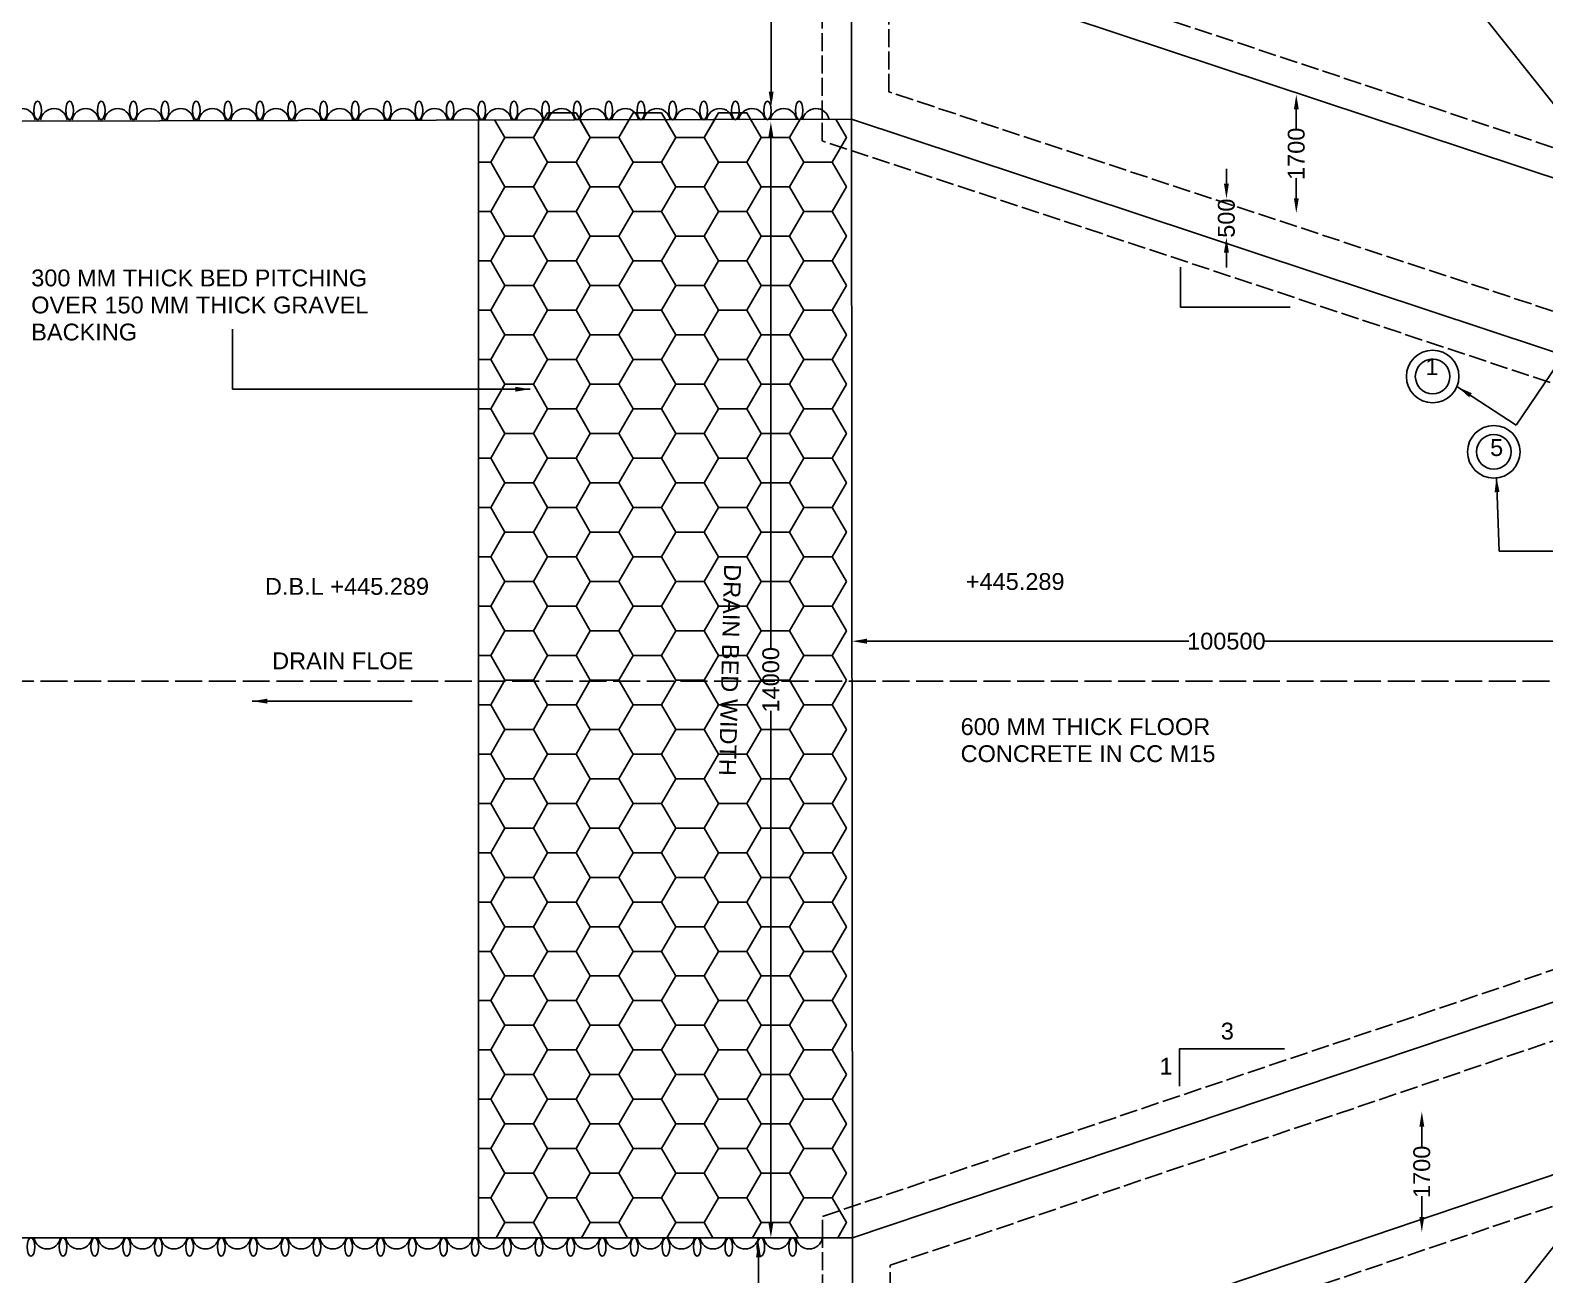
# Model space of a CAD drawing. Header units: millimetres. Extents: x 1443109 to 1578238, y 45507392 to 45603504.
# Drawn here: x 1454747 to 1474982, y 45548396 to 45565021 of the extents above; entities that cross this region are included whole.
import ezdxf

# ---------------------------------------------------------------- set-up
doc = ezdxf.new("R2010")
doc.units = ezdxf.units.MM
doc.header["$MEASUREMENT"] = 0
doc.linetypes.add('ACAD_ISO02W100', pattern=[15, 12, -3])
for name, color, linetype in [('DIMENSIONS', 7, 'Continuous'), ('DRAWING', 2, 'Continuous'), ('TEXT', 7, 'Continuous')]:
    doc.layers.add(name, color=color, linetype=linetype)
doc.styles.get("Standard").update_dxf_attribs({"font": 'arial.ttf', "height": 225})
doc.dimstyles.get("Standard").update_dxf_attribs({"dimtxt": 225, "dimasz": 200, "dimexe": 0.18, "dimexo": 0.0625, "dimgap": 0.09, "dimtad": 0, "dimdec": 0, "dimzin": 0, "dimdsep": 46, "dimtxsty": 'Standard', "dimcen": 0.09, "dimse1": 1, "dimse2": 1, "dimadec": 0, "dimazin": 0, "dimtfac": 1, "dimtdec": 0, "dimtofl": 0, "dimtmove": 0, "dimatfit": 3, "dimfxl": 1, "dimtolj": 1, "dimtzin": 0, "dimarcsym": 0})

# ---------------------------------------------------------------- blocks, each defined once
blk = doc.blocks.new('*D97')
at = {"layer": 'Defpoints', "color": 0, "transparency": 16777216}
for p in [(1465726, 45556859), (1475730, 45556859), (1475730, 45556859)]:
    blk.add_point(p, dxfattribs=at)
at = {"layer": 'DIMENSIONS', "color": 0, "lineweight": -2, "transparency": 16777216}
for p, q in [((1465926, 45556859), (1470228, 45556859)), ((1475530, 45556859), (1471228, 45556859))]:
    blk.add_line(p, q, dxfattribs=at)
at = {"layer": 'DIMENSIONS', "color": 0, "transparency": 16777216}
for points in [[(1465926, 45556893), (1465926, 45556826), (1465726, 45556859)], [(1475530, 45556893), (1475530, 45556826), (1475730, 45556859)]]:
    blk.add_solid(points, dxfattribs=at)
at = {"layer": 'DIMENSIONS', "color": 0, "transparency": 16777216, "insert": (1470728, 45556859), "char_height": 225, "attachment_point": 5}
blk.add_mtext('\\A1;100500', dxfattribs=at)
blk = doc.blocks.new('*D142')
at = {"layer": 'Defpoints', "color": 0, "transparency": 16777216}
for p in [(1471256, 45564164), (1471663, 45564164), (1471256, 45562578)]:
    blk.add_point(p, dxfattribs=at)
at = {"layer": 'DIMENSIONS', "color": 0, "lineweight": -2, "transparency": 16777216}
for p, q in [((1471663, 45563964), (1471663, 45563696)), ((1471663, 45562778), (1471663, 45563046))]:
    blk.add_line(p, q, dxfattribs=at)
at = {"layer": 'DIMENSIONS', "color": 0, "transparency": 16777216}
for points in [[(1471630, 45563964), (1471696, 45563964), (1471663, 45564164)], [(1471630, 45562778), (1471696, 45562778), (1471663, 45562578)]]:
    blk.add_solid(points, dxfattribs=at)
at = {"layer": 'DIMENSIONS', "color": 0, "transparency": 16777216, "insert": (1471663, 45563371), "char_height": 225, "attachment_point": 5, "rotation": 90}
blk.add_mtext('\\A1;1700', dxfattribs=at)
blk = doc.blocks.new('*D143')
at = {"layer": 'Defpoints', "color": 0, "transparency": 16777216}
for p in [(1470528, 45562771), (1470729, 45562771), (1470528, 45562252)]:
    blk.add_point(p, dxfattribs=at)
at = {"layer": 'DIMENSIONS', "color": 0, "lineweight": -2, "transparency": 16777216}
for p, q in [((1470729, 45562971), (1470729, 45563171)), ((1470729, 45562052), (1470729, 45561852))]:
    blk.add_line(p, q, dxfattribs=at)
at = {"layer": 'DIMENSIONS', "color": 0, "transparency": 16777216}
for points in [[(1470696, 45562971), (1470762, 45562971), (1470729, 45562771)], [(1470696, 45562052), (1470762, 45562052), (1470729, 45562252)]]:
    blk.add_solid(points, dxfattribs=at)
at = {"layer": 'DIMENSIONS', "color": 0, "transparency": 16777216, "insert": (1470729, 45562511), "char_height": 225, "attachment_point": 5, "rotation": 90}
blk.add_mtext('\\A1;500', dxfattribs=at)
blk = doc.blocks.new('*D144')
at = {"layer": 'Defpoints', "color": 0, "transparency": 16777216}
for p in [(1464950, 45570518), (1464646, 45564002), (1464950, 45564002)]:
    blk.add_point(p, dxfattribs=at)
at = {"layer": 'DIMENSIONS', "color": 0, "lineweight": -2, "transparency": 16777216}
for p, q in [((1464646, 45570318), (1464646, 45567575)), ((1464646, 45564202), (1464646, 45566946))]:
    blk.add_line(p, q, dxfattribs=at)
at = {"layer": 'DIMENSIONS', "color": 0, "transparency": 16777216}
for points in [[(1464613, 45570318), (1464679, 45570318), (1464646, 45570518)], [(1464613, 45564202), (1464679, 45564202), (1464646, 45564002)]]:
    blk.add_solid(points, dxfattribs=at)
at = {"layer": 'DIMENSIONS', "color": 0, "transparency": 16777216, "insert": (1464646, 45567260), "char_height": 225, "attachment_point": 5, "rotation": 90}
blk.add_mtext('\\A1;6721', dxfattribs=at)
blk = doc.blocks.new('*D148')
at = {"layer": 'Defpoints', "color": 0, "transparency": 16777216}
for p in [(1464664, 45548830), (1464477, 45542622), (1464664, 45542622)]:
    blk.add_point(p, dxfattribs=at)
at = {"layer": 'DIMENSIONS', "color": 0, "lineweight": -2, "transparency": 16777216}
for p, q in [((1464477, 45548630), (1464477, 45546041)), ((1464477, 45542822), (1464477, 45545411))]:
    blk.add_line(p, q, dxfattribs=at)
at = {"layer": 'DIMENSIONS', "color": 0, "transparency": 16777216}
for points in [[(1464444, 45548630), (1464510, 45548630), (1464477, 45548830)], [(1464444, 45542822), (1464510, 45542822), (1464477, 45542622)]]:
    blk.add_solid(points, dxfattribs=at)
at = {"layer": 'DIMENSIONS', "color": 0, "transparency": 16777216, "insert": (1464477, 45545726), "char_height": 225, "attachment_point": 5, "rotation": 90}
blk.add_mtext('\\A1;6721', dxfattribs=at)
blk = doc.blocks.new('*D150')
at = {"layer": 'Defpoints', "color": 0, "transparency": 16777216}
for p in [(1472294, 45550573), (1472838, 45548968), (1473340, 45548968)]:
    blk.add_point(p, dxfattribs=at)
at = {"layer": 'DIMENSIONS', "color": 0, "lineweight": -2, "transparency": 16777216}
for p, q in [((1473340, 45550373), (1473340, 45550095)), ((1473340, 45549168), (1473340, 45549445))]:
    blk.add_line(p, q, dxfattribs=at)
at = {"layer": 'DIMENSIONS', "color": 0, "transparency": 16777216}
for points in [[(1473307, 45550373), (1473373, 45550373), (1473340, 45550573)], [(1473307, 45549168), (1473373, 45549168), (1473340, 45548968)]]:
    blk.add_solid(points, dxfattribs=at)
at = {"layer": 'DIMENSIONS', "color": 0, "transparency": 16777216, "insert": (1473340, 45549770), "char_height": 225, "attachment_point": 5, "rotation": 90}
blk.add_mtext('\\A1;1700', dxfattribs=at)
blk = doc.blocks.new('*D153')
at = {"layer": 'Defpoints', "color": 0, "transparency": 16777216}
for p in [(1464386, 45563797), (1464642, 45563797), (1464474, 45548890)]:
    blk.add_point(p, dxfattribs=at)
at = {"layer": 'DIMENSIONS', "color": 0, "lineweight": -2, "transparency": 16777216}
for p, q in [((1464642, 45563597), (1464642, 45556756)), ((1464642, 45549090), (1464642, 45555931))]:
    blk.add_line(p, q, dxfattribs=at)
at = {"layer": 'DIMENSIONS', "color": 0, "transparency": 16777216}
for points in [[(1464609, 45563597), (1464675, 45563597), (1464642, 45563797)], [(1464609, 45549090), (1464675, 45549090), (1464642, 45548890)]]:
    blk.add_solid(points, dxfattribs=at)
at = {"layer": 'DIMENSIONS', "color": 0, "transparency": 16777216, "insert": (1464642, 45556344), "char_height": 225, "attachment_point": 5, "rotation": 90}
blk.add_mtext('\\A1;14000', dxfattribs=at)

msp = doc.modelspace()

# ---------------------------------------------------------------- linework, layer by layer
at = {"layer": 'DIMENSIONS', "color": 0}
for points in [[(1460733.5, 45563257.5), (1460898.1, 45563257.5), (1461088.3, 45563587), (1460951.3, 45563824.1)], [(1460951.3, 45563824.1), (1461088.3, 45563587), (1461468.6, 45563587), (1461606.5, 45563825.7)], [(1462090.9, 45563827), (1462229.4, 45563587), (1462609.8, 45563587), (1462749.3, 45563828.6)], [(1463230.4, 45563829.8), (1463370.6, 45563587), (1463750.9, 45563587), (1463892.1, 45563831.4)], [(1464369.9, 45563832.6), (1464511.7, 45563587), (1464892.1, 45563587), (1465034.9, 45563834.3)], [(1465034.9, 45563834.3), (1464892.1, 45563587), (1465082.3, 45563257.5), (1465462.7, 45563257.5), (1465652.9, 45563587), (1465509.4, 45563835.5)], [(1474602.5, 45559745), (1477100.5, 45563435)], [(1460733.5, 45562598.7), (1460898.1, 45562598.7), (1461088.3, 45562928.1), (1460898.1, 45563257.5), (1460733.5, 45563257.5)], [(1460733.5, 45561939.8), (1460898.1, 45561939.8), (1461088.3, 45562269.3), (1460898.1, 45562598.7), (1460733.5, 45562598.7)], [(1460733.5, 45561281), (1460898.1, 45561281), (1461088.3, 45561610.4), (1460898.1, 45561939.8), (1460733.5, 45561939.8)], [(1470116, 45561855), (1470116, 45561322), (1471578.5, 45561322)], [(1460733.5, 45560622.2), (1460898.1, 45560622.2), (1461088.3, 45560951.6), (1460898.1, 45561281), (1460733.5, 45561281)], [(1460733.5, 45559963.3), (1460898.1, 45559963.3), (1461088.3, 45560292.7), (1460898.1, 45560622.2), (1460733.5, 45560622.2)], [(1460733.5, 45559304.5), (1460898.1, 45559304.5), (1461088.3, 45559633.9), (1460898.1, 45559963.3), (1460733.5, 45559963.3)], [(1460733.5, 45558645.6), (1460898.1, 45558645.6), (1461088.3, 45558975), (1460898.1, 45559304.5), (1460733.5, 45559304.5)], [(1460733.5, 45557986.8), (1460898.1, 45557986.8), (1461088.3, 45558316.2), (1460898.1, 45558645.6), (1460733.5, 45558645.6)], [(1460733.5, 45557327.9), (1460898.1, 45557327.9), (1461088.3, 45557657.4), (1460898.1, 45557986.8), (1460733.5, 45557986.8)], [(1460733.5, 45557327.9), (1460898.1, 45557327.9), (1461088.3, 45557657.4), (1460898.1, 45557986.8), (1460733.5, 45557986.8)], [(1474373.5, 45558064), (1478775.5, 45558064)], [(1460733.5, 45556669.1), (1460898.1, 45556669.1), (1461088.3, 45556998.5), (1460898.1, 45557327.9), (1460733.5, 45557327.9)], [(1460733.5, 45556010.3), (1460898.1, 45556010.3), (1461088.3, 45556339.7), (1460898.1, 45556669.1), (1460733.5, 45556669.1)], [(1460733.5, 45555351.4), (1460898.1, 45555351.4), (1461088.3, 45555680.8), (1460898.1, 45556010.3), (1460733.5, 45556010.3)], [(1460733.5, 45554692.6), (1460898.1, 45554692.6), (1461088.3, 45555022), (1460898.1, 45555351.4), (1460733.5, 45555351.4)], [(1460733.5, 45554033.7), (1460898.1, 45554033.7), (1461088.3, 45554363.1), (1460898.1, 45554692.6), (1460733.5, 45554692.6)], [(1460733.5, 45553374.9), (1460898.1, 45553374.9), (1461088.3, 45553704.3), (1460898.1, 45554033.7), (1460733.5, 45554033.7)], [(1460733.5, 45552716), (1460898.1, 45552716), (1461088.3, 45553045.5), (1460898.1, 45553374.9), (1460733.5, 45553374.9)], [(1460733.5, 45552057.2), (1460898.1, 45552057.2), (1461088.3, 45552386.6), (1460898.1, 45552716), (1460733.5, 45552716)], [(1460733.5, 45551398.3), (1460898.1, 45551398.3), (1461088.3, 45551727.8), (1460898.1, 45552057.2), (1460733.5, 45552057.2)], [(1460733.5, 45550739.5), (1460898.1, 45550739.5), (1461088.3, 45551068.9), (1460898.1, 45551398.3), (1460733.5, 45551398.3)], [(1470102, 45550916), (1470102, 45551412.5), (1471504.5, 45551412.5)], [(1460733.5, 45550080.7), (1460898.1, 45550080.7), (1461088.3, 45550410.1), (1460898.1, 45550739.5), (1460733.5, 45550739.5)], [(1460733.5, 45549421.8), (1460898.1, 45549421.8), (1461088.3, 45549751.2), (1460898.1, 45550080.7), (1460733.5, 45550080.7)], [(1460971.4, 45548890), (1461088.3, 45549092.4), (1460898.1, 45549421.8), (1460733.5, 45549421.8)], [(1462112.6, 45548890), (1462229.4, 45549092.4), (1462039.2, 45549421.8), (1461658.8, 45549421.8), (1461468.6, 45549092.4), (1461585.5, 45548890)], [(1463253.7, 45548890), (1463370.6, 45549092.4), (1463180.4, 45549421.8), (1462800, 45549421.8), (1462609.8, 45549092.4), (1462726.6, 45548890)], [(1464394.9, 45548890), (1464511.7, 45549092.4), (1464321.5, 45549421.8), (1463941.1, 45549421.8), (1463750.9, 45549092.4), (1463867.8, 45548890)], [(1465536, 45548890), (1465652.9, 45549092.4), (1465462.7, 45549421.8), (1465082.3, 45549421.8), (1464892.1, 45549092.4), (1465009, 45548890)]]:
    msp.add_lwpolyline(points, dxfattribs=at)
for points in [[(1462229.4, 45563587), (1462039.2, 45563916.4), (1461658.8, 45563916.4), (1461468.6, 45563587), (1461658.8, 45563257.5), (1462039.2, 45563257.5)], [(1463370.6, 45563587), (1463180.4, 45563916.4), (1462800, 45563916.4), (1462609.8, 45563587), (1462800, 45563257.5), (1463180.4, 45563257.5)], [(1464511.7, 45563587), (1464321.5, 45563916.4), (1463941.1, 45563916.4), (1463750.9, 45563587), (1463941.1, 45563257.5), (1464321.5, 45563257.5)], [(1461658.8, 45563257.5), (1461468.6, 45563587), (1461088.3, 45563587), (1460898.1, 45563257.5), (1461088.3, 45562928.1), (1461468.6, 45562928.1)], [(1462800, 45563257.5), (1462609.8, 45563587), (1462229.4, 45563587), (1462039.2, 45563257.5), (1462229.4, 45562928.1), (1462609.8, 45562928.1)], [(1463941.1, 45563257.5), (1463750.9, 45563587), (1463370.6, 45563587), (1463180.4, 45563257.5), (1463370.6, 45562928.1), (1463750.9, 45562928.1)], [(1465082.3, 45563257.5), (1464892.1, 45563587), (1464511.7, 45563587), (1464321.5, 45563257.5), (1464511.7, 45562928.1), (1464892.1, 45562928.1)], [(1462229.4, 45562928.1), (1462039.2, 45563257.5), (1461658.8, 45563257.5), (1461468.6, 45562928.1), (1461658.8, 45562598.7), (1462039.2, 45562598.7)], [(1463370.6, 45562928.1), (1463180.4, 45563257.5), (1462800, 45563257.5), (1462609.8, 45562928.1), (1462800, 45562598.7), (1463180.4, 45562598.7)], [(1464511.7, 45562928.1), (1464321.5, 45563257.5), (1463941.1, 45563257.5), (1463750.9, 45562928.1), (1463941.1, 45562598.7), (1464321.5, 45562598.7)], [(1465652.9, 45562928.1), (1465462.7, 45563257.5), (1465082.3, 45563257.5), (1464892.1, 45562928.1), (1465082.3, 45562598.7), (1465462.7, 45562598.7)], [(1461658.8, 45562598.7), (1461468.6, 45562928.1), (1461088.3, 45562928.1), (1460898.1, 45562598.7), (1461088.3, 45562269.3), (1461468.6, 45562269.3)], [(1462800, 45562598.7), (1462609.8, 45562928.1), (1462229.4, 45562928.1), (1462039.2, 45562598.7), (1462229.4, 45562269.3), (1462609.8, 45562269.3)], [(1463941.1, 45562598.7), (1463750.9, 45562928.1), (1463370.6, 45562928.1), (1463180.4, 45562598.7), (1463370.6, 45562269.3), (1463750.9, 45562269.3)], [(1465082.3, 45562598.7), (1464892.1, 45562928.1), (1464511.7, 45562928.1), (1464321.5, 45562598.7), (1464511.7, 45562269.3), (1464892.1, 45562269.3)], [(1462229.4, 45562269.3), (1462039.2, 45562598.7), (1461658.8, 45562598.7), (1461468.6, 45562269.3), (1461658.8, 45561939.8), (1462039.2, 45561939.8)], [(1463370.6, 45562269.3), (1463180.4, 45562598.7), (1462800, 45562598.7), (1462609.8, 45562269.3), (1462800, 45561939.8), (1463180.4, 45561939.8)], [(1464511.7, 45562269.3), (1464321.5, 45562598.7), (1463941.1, 45562598.7), (1463750.9, 45562269.3), (1463941.1, 45561939.8), (1464321.5, 45561939.8)], [(1465652.9, 45562269.3), (1465462.7, 45562598.7), (1465082.3, 45562598.7), (1464892.1, 45562269.3), (1465082.3, 45561939.8), (1465462.7, 45561939.8)], [(1461658.8, 45561939.8), (1461468.6, 45562269.3), (1461088.3, 45562269.3), (1460898.1, 45561939.8), (1461088.3, 45561610.4), (1461468.6, 45561610.4)], [(1462800, 45561939.8), (1462609.8, 45562269.3), (1462229.4, 45562269.3), (1462039.2, 45561939.8), (1462229.4, 45561610.4), (1462609.8, 45561610.4)], [(1463941.1, 45561939.8), (1463750.9, 45562269.3), (1463370.6, 45562269.3), (1463180.4, 45561939.8), (1463370.6, 45561610.4), (1463750.9, 45561610.4)], [(1465082.3, 45561939.8), (1464892.1, 45562269.3), (1464511.7, 45562269.3), (1464321.5, 45561939.8), (1464511.7, 45561610.4), (1464892.1, 45561610.4)], [(1462229.4, 45561610.4), (1462039.2, 45561939.8), (1461658.8, 45561939.8), (1461468.6, 45561610.4), (1461658.8, 45561281), (1462039.2, 45561281)], [(1463370.6, 45561610.4), (1463180.4, 45561939.8), (1462800, 45561939.8), (1462609.8, 45561610.4), (1462800, 45561281), (1463180.4, 45561281)], [(1464511.7, 45561610.4), (1464321.5, 45561939.8), (1463941.1, 45561939.8), (1463750.9, 45561610.4), (1463941.1, 45561281), (1464321.5, 45561281)], [(1465652.9, 45561610.4), (1465462.7, 45561939.8), (1465082.3, 45561939.8), (1464892.1, 45561610.4), (1465082.3, 45561281), (1465462.7, 45561281)], [(1461658.8, 45561281), (1461468.6, 45561610.4), (1461088.3, 45561610.4), (1460898.1, 45561281), (1461088.3, 45560951.6), (1461468.6, 45560951.6)], [(1462800, 45561281), (1462609.8, 45561610.4), (1462229.4, 45561610.4), (1462039.2, 45561281), (1462229.4, 45560951.6), (1462609.8, 45560951.6)], [(1463941.1, 45561281), (1463750.9, 45561610.4), (1463370.6, 45561610.4), (1463180.4, 45561281), (1463370.6, 45560951.6), (1463750.9, 45560951.6)], [(1465082.3, 45561281), (1464892.1, 45561610.4), (1464511.7, 45561610.4), (1464321.5, 45561281), (1464511.7, 45560951.6), (1464892.1, 45560951.6)], [(1462229.4, 45560951.6), (1462039.2, 45561281), (1461658.8, 45561281), (1461468.6, 45560951.6), (1461658.8, 45560622.2), (1462039.2, 45560622.2)], [(1463370.6, 45560951.6), (1463180.4, 45561281), (1462800, 45561281), (1462609.8, 45560951.6), (1462800, 45560622.2), (1463180.4, 45560622.2)], [(1464511.7, 45560951.6), (1464321.5, 45561281), (1463941.1, 45561281), (1463750.9, 45560951.6), (1463941.1, 45560622.2), (1464321.5, 45560622.2)], [(1465652.9, 45560951.6), (1465462.7, 45561281), (1465082.3, 45561281), (1464892.1, 45560951.6), (1465082.3, 45560622.2), (1465462.7, 45560622.2)], [(1461658.8, 45560622.2), (1461468.6, 45560951.6), (1461088.3, 45560951.6), (1460898.1, 45560622.2), (1461088.3, 45560292.7), (1461468.6, 45560292.7)], [(1462800, 45560622.2), (1462609.8, 45560951.6), (1462229.4, 45560951.6), (1462039.2, 45560622.2), (1462229.4, 45560292.7), (1462609.8, 45560292.7)], [(1463941.1, 45560622.2), (1463750.9, 45560951.6), (1463370.6, 45560951.6), (1463180.4, 45560622.2), (1463370.6, 45560292.7), (1463750.9, 45560292.7)], [(1465082.3, 45560622.2), (1464892.1, 45560951.6), (1464511.7, 45560951.6), (1464321.5, 45560622.2), (1464511.7, 45560292.7), (1464892.1, 45560292.7)], [(1462229.4, 45560292.7), (1462039.2, 45560622.2), (1461658.8, 45560622.2), (1461468.6, 45560292.7), (1461658.8, 45559963.3), (1462039.2, 45559963.3)], [(1463370.6, 45560292.7), (1463180.4, 45560622.2), (1462800, 45560622.2), (1462609.8, 45560292.7), (1462800, 45559963.3), (1463180.4, 45559963.3)], [(1464511.7, 45560292.7), (1464321.5, 45560622.2), (1463941.1, 45560622.2), (1463750.9, 45560292.7), (1463941.1, 45559963.3), (1464321.5, 45559963.3)], [(1465652.9, 45560292.7), (1465462.7, 45560622.2), (1465082.3, 45560622.2), (1464892.1, 45560292.7), (1465082.3, 45559963.3), (1465462.7, 45559963.3)], [(1461658.8, 45559963.3), (1461468.6, 45560292.7), (1461088.3, 45560292.7), (1460898.1, 45559963.3), (1461088.3, 45559633.9), (1461468.6, 45559633.9)], [(1462800, 45559963.3), (1462609.8, 45560292.7), (1462229.4, 45560292.7), (1462039.2, 45559963.3), (1462229.4, 45559633.9), (1462609.8, 45559633.9)], [(1463941.1, 45559963.3), (1463750.9, 45560292.7), (1463370.6, 45560292.7), (1463180.4, 45559963.3), (1463370.6, 45559633.9), (1463750.9, 45559633.9)], [(1465082.3, 45559963.3), (1464892.1, 45560292.7), (1464511.7, 45560292.7), (1464321.5, 45559963.3), (1464511.7, 45559633.9), (1464892.1, 45559633.9)], [(1462229.4, 45559633.9), (1462039.2, 45559963.3), (1461658.8, 45559963.3), (1461468.6, 45559633.9), (1461658.8, 45559304.5), (1462039.2, 45559304.5)], [(1463370.6, 45559633.9), (1463180.4, 45559963.3), (1462800, 45559963.3), (1462609.8, 45559633.9), (1462800, 45559304.5), (1463180.4, 45559304.5)], [(1464511.7, 45559633.9), (1464321.5, 45559963.3), (1463941.1, 45559963.3), (1463750.9, 45559633.9), (1463941.1, 45559304.5), (1464321.5, 45559304.5)], [(1465652.9, 45559633.9), (1465462.7, 45559963.3), (1465082.3, 45559963.3), (1464892.1, 45559633.9), (1465082.3, 45559304.5), (1465462.7, 45559304.5)], [(1461658.8, 45559304.5), (1461468.6, 45559633.9), (1461088.3, 45559633.9), (1460898.1, 45559304.5), (1461088.3, 45558975), (1461468.6, 45558975)], [(1462800, 45559304.5), (1462609.8, 45559633.9), (1462229.4, 45559633.9), (1462039.2, 45559304.5), (1462229.4, 45558975), (1462609.8, 45558975)], [(1463941.1, 45559304.5), (1463750.9, 45559633.9), (1463370.6, 45559633.9), (1463180.4, 45559304.5), (1463370.6, 45558975), (1463750.9, 45558975)], [(1465082.3, 45559304.5), (1464892.1, 45559633.9), (1464511.7, 45559633.9), (1464321.5, 45559304.5), (1464511.7, 45558975), (1464892.1, 45558975)], [(1462229.4, 45558975), (1462039.2, 45559304.5), (1461658.8, 45559304.5), (1461468.6, 45558975), (1461658.8, 45558645.6), (1462039.2, 45558645.6)], [(1463370.6, 45558975), (1463180.4, 45559304.5), (1462800, 45559304.5), (1462609.8, 45558975), (1462800, 45558645.6), (1463180.4, 45558645.6)], [(1464511.7, 45558975), (1464321.5, 45559304.5), (1463941.1, 45559304.5), (1463750.9, 45558975), (1463941.1, 45558645.6), (1464321.5, 45558645.6)], [(1465652.9, 45558975), (1465462.7, 45559304.5), (1465082.3, 45559304.5), (1464892.1, 45558975), (1465082.3, 45558645.6), (1465462.7, 45558645.6)], [(1461658.8, 45558645.6), (1461468.6, 45558975), (1461088.3, 45558975), (1460898.1, 45558645.6), (1461088.3, 45558316.2), (1461468.6, 45558316.2)], [(1462800, 45558645.6), (1462609.8, 45558975), (1462229.4, 45558975), (1462039.2, 45558645.6), (1462229.4, 45558316.2), (1462609.8, 45558316.2)], [(1463941.1, 45558645.6), (1463750.9, 45558975), (1463370.6, 45558975), (1463180.4, 45558645.6), (1463370.6, 45558316.2), (1463750.9, 45558316.2)], [(1465082.3, 45558645.6), (1464892.1, 45558975), (1464511.7, 45558975), (1464321.5, 45558645.6), (1464511.7, 45558316.2), (1464892.1, 45558316.2)], [(1462229.4, 45558316.2), (1462039.2, 45558645.6), (1461658.8, 45558645.6), (1461468.6, 45558316.2), (1461658.8, 45557986.8), (1462039.2, 45557986.8)], [(1463370.6, 45558316.2), (1463180.4, 45558645.6), (1462800, 45558645.6), (1462609.8, 45558316.2), (1462800, 45557986.8), (1463180.4, 45557986.8)], [(1464511.7, 45558316.2), (1464321.5, 45558645.6), (1463941.1, 45558645.6), (1463750.9, 45558316.2), (1463941.1, 45557986.8), (1464321.5, 45557986.8)], [(1465652.9, 45558316.2), (1465462.7, 45558645.6), (1465082.3, 45558645.6), (1464892.1, 45558316.2), (1465082.3, 45557986.8), (1465462.7, 45557986.8)], [(1461658.8, 45557986.8), (1461468.6, 45558316.2), (1461088.3, 45558316.2), (1460898.1, 45557986.8), (1461088.3, 45557657.4), (1461468.6, 45557657.4)], [(1461658.8, 45557986.8), (1461468.6, 45558316.2), (1461088.3, 45558316.2), (1460898.1, 45557986.8), (1461088.3, 45557657.4), (1461468.6, 45557657.4)], [(1462800, 45557986.8), (1462609.8, 45558316.2), (1462229.4, 45558316.2), (1462039.2, 45557986.8), (1462229.4, 45557657.4), (1462609.8, 45557657.4)], [(1462800, 45557986.8), (1462609.8, 45558316.2), (1462229.4, 45558316.2), (1462039.2, 45557986.8), (1462229.4, 45557657.4), (1462609.8, 45557657.4)], [(1463941.1, 45557986.8), (1463750.9, 45558316.2), (1463370.6, 45558316.2), (1463180.4, 45557986.8), (1463370.6, 45557657.4), (1463750.9, 45557657.4)], [(1463941.1, 45557986.8), (1463750.9, 45558316.2), (1463370.6, 45558316.2), (1463180.4, 45557986.8), (1463370.6, 45557657.4), (1463750.9, 45557657.4)], [(1465082.3, 45557986.8), (1464892.1, 45558316.2), (1464511.7, 45558316.2), (1464321.5, 45557986.8), (1464511.7, 45557657.4), (1464892.1, 45557657.4)], [(1465082.3, 45557986.8), (1464892.1, 45558316.2), (1464511.7, 45558316.2), (1464321.5, 45557986.8), (1464511.7, 45557657.4), (1464892.1, 45557657.4)], [(1462229.4, 45557657.4), (1462039.2, 45557986.8), (1461658.8, 45557986.8), (1461468.6, 45557657.4), (1461658.8, 45557327.9), (1462039.2, 45557327.9)], [(1462229.4, 45557657.4), (1462039.2, 45557986.8), (1461658.8, 45557986.8), (1461468.6, 45557657.4), (1461658.8, 45557327.9), (1462039.2, 45557327.9)], [(1463370.6, 45557657.4), (1463180.4, 45557986.8), (1462800, 45557986.8), (1462609.8, 45557657.4), (1462800, 45557327.9), (1463180.4, 45557327.9)], [(1463370.6, 45557657.4), (1463180.4, 45557986.8), (1462800, 45557986.8), (1462609.8, 45557657.4), (1462800, 45557327.9), (1463180.4, 45557327.9)], [(1464511.7, 45557657.4), (1464321.5, 45557986.8), (1463941.1, 45557986.8), (1463750.9, 45557657.4), (1463941.1, 45557327.9), (1464321.5, 45557327.9)], [(1464511.7, 45557657.4), (1464321.5, 45557986.8), (1463941.1, 45557986.8), (1463750.9, 45557657.4), (1463941.1, 45557327.9), (1464321.5, 45557327.9)], [(1465652.9, 45557657.4), (1465462.7, 45557986.8), (1465082.3, 45557986.8), (1464892.1, 45557657.4), (1465082.3, 45557327.9), (1465462.7, 45557327.9)], [(1465652.9, 45557657.4), (1465462.7, 45557986.8), (1465082.3, 45557986.8), (1464892.1, 45557657.4), (1465082.3, 45557327.9), (1465462.7, 45557327.9)], [(1461658.8, 45557327.9), (1461468.6, 45557657.4), (1461088.3, 45557657.4), (1460898.1, 45557327.9), (1461088.3, 45556998.5), (1461468.6, 45556998.5)], [(1462800, 45557327.9), (1462609.8, 45557657.4), (1462229.4, 45557657.4), (1462039.2, 45557327.9), (1462229.4, 45556998.5), (1462609.8, 45556998.5)], [(1463941.1, 45557327.9), (1463750.9, 45557657.4), (1463370.6, 45557657.4), (1463180.4, 45557327.9), (1463370.6, 45556998.5), (1463750.9, 45556998.5)], [(1465082.3, 45557327.9), (1464892.1, 45557657.4), (1464511.7, 45557657.4), (1464321.5, 45557327.9), (1464511.7, 45556998.5), (1464892.1, 45556998.5)], [(1462229.4, 45556998.5), (1462039.2, 45557327.9), (1461658.8, 45557327.9), (1461468.6, 45556998.5), (1461658.8, 45556669.1), (1462039.2, 45556669.1)], [(1463370.6, 45556998.5), (1463180.4, 45557327.9), (1462800, 45557327.9), (1462609.8, 45556998.5), (1462800, 45556669.1), (1463180.4, 45556669.1)], [(1464511.7, 45556998.5), (1464321.5, 45557327.9), (1463941.1, 45557327.9), (1463750.9, 45556998.5), (1463941.1, 45556669.1), (1464321.5, 45556669.1)], [(1465652.9, 45556998.5), (1465462.7, 45557327.9), (1465082.3, 45557327.9), (1464892.1, 45556998.5), (1465082.3, 45556669.1), (1465462.7, 45556669.1)], [(1461658.8, 45556669.1), (1461468.6, 45556998.5), (1461088.3, 45556998.5), (1460898.1, 45556669.1), (1461088.3, 45556339.7), (1461468.6, 45556339.7)], [(1462800, 45556669.1), (1462609.8, 45556998.5), (1462229.4, 45556998.5), (1462039.2, 45556669.1), (1462229.4, 45556339.7), (1462609.8, 45556339.7)], [(1463941.1, 45556669.1), (1463750.9, 45556998.5), (1463370.6, 45556998.5), (1463180.4, 45556669.1), (1463370.6, 45556339.7), (1463750.9, 45556339.7)], [(1465082.3, 45556669.1), (1464892.1, 45556998.5), (1464511.7, 45556998.5), (1464321.5, 45556669.1), (1464511.7, 45556339.7), (1464892.1, 45556339.7)], [(1462229.4, 45556339.7), (1462039.2, 45556669.1), (1461658.8, 45556669.1), (1461468.6, 45556339.7), (1461658.8, 45556010.3), (1462039.2, 45556010.3)], [(1463370.6, 45556339.7), (1463180.4, 45556669.1), (1462800, 45556669.1), (1462609.8, 45556339.7), (1462800, 45556010.3), (1463180.4, 45556010.3)], [(1464511.7, 45556339.7), (1464321.5, 45556669.1), (1463941.1, 45556669.1), (1463750.9, 45556339.7), (1463941.1, 45556010.3), (1464321.5, 45556010.3)], [(1465652.9, 45556339.7), (1465462.7, 45556669.1), (1465082.3, 45556669.1), (1464892.1, 45556339.7), (1465082.3, 45556010.3), (1465462.7, 45556010.3)], [(1461658.8, 45556010.3), (1461468.6, 45556339.7), (1461088.3, 45556339.7), (1460898.1, 45556010.3), (1461088.3, 45555680.8), (1461468.6, 45555680.8)], [(1462800, 45556010.3), (1462609.8, 45556339.7), (1462229.4, 45556339.7), (1462039.2, 45556010.3), (1462229.4, 45555680.8), (1462609.8, 45555680.8)], [(1463941.1, 45556010.3), (1463750.9, 45556339.7), (1463370.6, 45556339.7), (1463180.4, 45556010.3), (1463370.6, 45555680.8), (1463750.9, 45555680.8)], [(1465082.3, 45556010.3), (1464892.1, 45556339.7), (1464511.7, 45556339.7), (1464321.5, 45556010.3), (1464511.7, 45555680.8), (1464892.1, 45555680.8)], [(1462229.4, 45555680.8), (1462039.2, 45556010.3), (1461658.8, 45556010.3), (1461468.6, 45555680.8), (1461658.8, 45555351.4), (1462039.2, 45555351.4)], [(1463370.6, 45555680.8), (1463180.4, 45556010.3), (1462800, 45556010.3), (1462609.8, 45555680.8), (1462800, 45555351.4), (1463180.4, 45555351.4)], [(1464511.7, 45555680.8), (1464321.5, 45556010.3), (1463941.1, 45556010.3), (1463750.9, 45555680.8), (1463941.1, 45555351.4), (1464321.5, 45555351.4)], [(1465652.9, 45555680.8), (1465462.7, 45556010.3), (1465082.3, 45556010.3), (1464892.1, 45555680.8), (1465082.3, 45555351.4), (1465462.7, 45555351.4)], [(1461658.8, 45555351.4), (1461468.6, 45555680.8), (1461088.3, 45555680.8), (1460898.1, 45555351.4), (1461088.3, 45555022), (1461468.6, 45555022)], [(1462800, 45555351.4), (1462609.8, 45555680.8), (1462229.4, 45555680.8), (1462039.2, 45555351.4), (1462229.4, 45555022), (1462609.8, 45555022)], [(1463941.1, 45555351.4), (1463750.9, 45555680.8), (1463370.6, 45555680.8), (1463180.4, 45555351.4), (1463370.6, 45555022), (1463750.9, 45555022)], [(1465082.3, 45555351.4), (1464892.1, 45555680.8), (1464511.7, 45555680.8), (1464321.5, 45555351.4), (1464511.7, 45555022), (1464892.1, 45555022)], [(1462229.4, 45555022), (1462039.2, 45555351.4), (1461658.8, 45555351.4), (1461468.6, 45555022), (1461658.8, 45554692.6), (1462039.2, 45554692.6)], [(1463370.6, 45555022), (1463180.4, 45555351.4), (1462800, 45555351.4), (1462609.8, 45555022), (1462800, 45554692.6), (1463180.4, 45554692.6)], [(1464511.7, 45555022), (1464321.5, 45555351.4), (1463941.1, 45555351.4), (1463750.9, 45555022), (1463941.1, 45554692.6), (1464321.5, 45554692.6)], [(1465652.9, 45555022), (1465462.7, 45555351.4), (1465082.3, 45555351.4), (1464892.1, 45555022), (1465082.3, 45554692.6), (1465462.7, 45554692.6)], [(1461658.8, 45554692.6), (1461468.6, 45555022), (1461088.3, 45555022), (1460898.1, 45554692.6), (1461088.3, 45554363.1), (1461468.6, 45554363.1)], [(1462800, 45554692.6), (1462609.8, 45555022), (1462229.4, 45555022), (1462039.2, 45554692.6), (1462229.4, 45554363.1), (1462609.8, 45554363.1)], [(1463941.1, 45554692.6), (1463750.9, 45555022), (1463370.6, 45555022), (1463180.4, 45554692.6), (1463370.6, 45554363.1), (1463750.9, 45554363.1)], [(1465082.3, 45554692.6), (1464892.1, 45555022), (1464511.7, 45555022), (1464321.5, 45554692.6), (1464511.7, 45554363.1), (1464892.1, 45554363.1)], [(1462229.4, 45554363.1), (1462039.2, 45554692.6), (1461658.8, 45554692.6), (1461468.6, 45554363.1), (1461658.8, 45554033.7), (1462039.2, 45554033.7)], [(1463370.6, 45554363.1), (1463180.4, 45554692.6), (1462800, 45554692.6), (1462609.8, 45554363.1), (1462800, 45554033.7), (1463180.4, 45554033.7)], [(1464511.7, 45554363.1), (1464321.5, 45554692.6), (1463941.1, 45554692.6), (1463750.9, 45554363.1), (1463941.1, 45554033.7), (1464321.5, 45554033.7)], [(1465652.9, 45554363.1), (1465462.7, 45554692.6), (1465082.3, 45554692.6), (1464892.1, 45554363.1), (1465082.3, 45554033.7), (1465462.7, 45554033.7)], [(1461658.8, 45554033.7), (1461468.6, 45554363.1), (1461088.3, 45554363.1), (1460898.1, 45554033.7), (1461088.3, 45553704.3), (1461468.6, 45553704.3)], [(1462800, 45554033.7), (1462609.8, 45554363.1), (1462229.4, 45554363.1), (1462039.2, 45554033.7), (1462229.4, 45553704.3), (1462609.8, 45553704.3)], [(1463941.1, 45554033.7), (1463750.9, 45554363.1), (1463370.6, 45554363.1), (1463180.4, 45554033.7), (1463370.6, 45553704.3), (1463750.9, 45553704.3)], [(1465082.3, 45554033.7), (1464892.1, 45554363.1), (1464511.7, 45554363.1), (1464321.5, 45554033.7), (1464511.7, 45553704.3), (1464892.1, 45553704.3)], [(1462229.4, 45553704.3), (1462039.2, 45554033.7), (1461658.8, 45554033.7), (1461468.6, 45553704.3), (1461658.8, 45553374.9), (1462039.2, 45553374.9)], [(1463370.6, 45553704.3), (1463180.4, 45554033.7), (1462800, 45554033.7), (1462609.8, 45553704.3), (1462800, 45553374.9), (1463180.4, 45553374.9)], [(1464511.7, 45553704.3), (1464321.5, 45554033.7), (1463941.1, 45554033.7), (1463750.9, 45553704.3), (1463941.1, 45553374.9), (1464321.5, 45553374.9)], [(1465652.9, 45553704.3), (1465462.7, 45554033.7), (1465082.3, 45554033.7), (1464892.1, 45553704.3), (1465082.3, 45553374.9), (1465462.7, 45553374.9)], [(1461658.8, 45553374.9), (1461468.6, 45553704.3), (1461088.3, 45553704.3), (1460898.1, 45553374.9), (1461088.3, 45553045.5), (1461468.6, 45553045.5)], [(1462800, 45553374.9), (1462609.8, 45553704.3), (1462229.4, 45553704.3), (1462039.2, 45553374.9), (1462229.4, 45553045.5), (1462609.8, 45553045.5)], [(1463941.1, 45553374.9), (1463750.9, 45553704.3), (1463370.6, 45553704.3), (1463180.4, 45553374.9), (1463370.6, 45553045.5), (1463750.9, 45553045.5)], [(1465082.3, 45553374.9), (1464892.1, 45553704.3), (1464511.7, 45553704.3), (1464321.5, 45553374.9), (1464511.7, 45553045.5), (1464892.1, 45553045.5)], [(1462229.4, 45553045.5), (1462039.2, 45553374.9), (1461658.8, 45553374.9), (1461468.6, 45553045.5), (1461658.8, 45552716), (1462039.2, 45552716)], [(1463370.6, 45553045.5), (1463180.4, 45553374.9), (1462800, 45553374.9), (1462609.8, 45553045.5), (1462800, 45552716), (1463180.4, 45552716)], [(1464511.7, 45553045.5), (1464321.5, 45553374.9), (1463941.1, 45553374.9), (1463750.9, 45553045.5), (1463941.1, 45552716), (1464321.5, 45552716)], [(1465652.9, 45553045.5), (1465462.7, 45553374.9), (1465082.3, 45553374.9), (1464892.1, 45553045.5), (1465082.3, 45552716), (1465462.7, 45552716)], [(1461658.8, 45552716), (1461468.6, 45553045.5), (1461088.3, 45553045.5), (1460898.1, 45552716), (1461088.3, 45552386.6), (1461468.6, 45552386.6)], [(1462800, 45552716), (1462609.8, 45553045.5), (1462229.4, 45553045.5), (1462039.2, 45552716), (1462229.4, 45552386.6), (1462609.8, 45552386.6)], [(1463941.1, 45552716), (1463750.9, 45553045.5), (1463370.6, 45553045.5), (1463180.4, 45552716), (1463370.6, 45552386.6), (1463750.9, 45552386.6)], [(1465082.3, 45552716), (1464892.1, 45553045.5), (1464511.7, 45553045.5), (1464321.5, 45552716), (1464511.7, 45552386.6), (1464892.1, 45552386.6)], [(1462229.4, 45552386.6), (1462039.2, 45552716), (1461658.8, 45552716), (1461468.6, 45552386.6), (1461658.8, 45552057.2), (1462039.2, 45552057.2)], [(1463370.6, 45552386.6), (1463180.4, 45552716), (1462800, 45552716), (1462609.8, 45552386.6), (1462800, 45552057.2), (1463180.4, 45552057.2)], [(1464511.7, 45552386.6), (1464321.5, 45552716), (1463941.1, 45552716), (1463750.9, 45552386.6), (1463941.1, 45552057.2), (1464321.5, 45552057.2)], [(1465652.9, 45552386.6), (1465462.7, 45552716), (1465082.3, 45552716), (1464892.1, 45552386.6), (1465082.3, 45552057.2), (1465462.7, 45552057.2)], [(1461658.8, 45552057.2), (1461468.6, 45552386.6), (1461088.3, 45552386.6), (1460898.1, 45552057.2), (1461088.3, 45551727.8), (1461468.6, 45551727.8)], [(1462800, 45552057.2), (1462609.8, 45552386.6), (1462229.4, 45552386.6), (1462039.2, 45552057.2), (1462229.4, 45551727.8), (1462609.8, 45551727.8)], [(1463941.1, 45552057.2), (1463750.9, 45552386.6), (1463370.6, 45552386.6), (1463180.4, 45552057.2), (1463370.6, 45551727.8), (1463750.9, 45551727.8)], [(1465082.3, 45552057.2), (1464892.1, 45552386.6), (1464511.7, 45552386.6), (1464321.5, 45552057.2), (1464511.7, 45551727.8), (1464892.1, 45551727.8)], [(1462229.4, 45551727.8), (1462039.2, 45552057.2), (1461658.8, 45552057.2), (1461468.6, 45551727.8), (1461658.8, 45551398.3), (1462039.2, 45551398.3)], [(1463370.6, 45551727.8), (1463180.4, 45552057.2), (1462800, 45552057.2), (1462609.8, 45551727.8), (1462800, 45551398.3), (1463180.4, 45551398.3)], [(1464511.7, 45551727.8), (1464321.5, 45552057.2), (1463941.1, 45552057.2), (1463750.9, 45551727.8), (1463941.1, 45551398.3), (1464321.5, 45551398.3)], [(1465652.9, 45551727.8), (1465462.7, 45552057.2), (1465082.3, 45552057.2), (1464892.1, 45551727.8), (1465082.3, 45551398.3), (1465462.7, 45551398.3)], [(1461658.8, 45551398.3), (1461468.6, 45551727.8), (1461088.3, 45551727.8), (1460898.1, 45551398.3), (1461088.3, 45551068.9), (1461468.6, 45551068.9)], [(1462800, 45551398.3), (1462609.8, 45551727.8), (1462229.4, 45551727.8), (1462039.2, 45551398.3), (1462229.4, 45551068.9), (1462609.8, 45551068.9)], [(1463941.1, 45551398.3), (1463750.9, 45551727.8), (1463370.6, 45551727.8), (1463180.4, 45551398.3), (1463370.6, 45551068.9), (1463750.9, 45551068.9)], [(1465082.3, 45551398.3), (1464892.1, 45551727.8), (1464511.7, 45551727.8), (1464321.5, 45551398.3), (1464511.7, 45551068.9), (1464892.1, 45551068.9)], [(1462229.4, 45551068.9), (1462039.2, 45551398.3), (1461658.8, 45551398.3), (1461468.6, 45551068.9), (1461658.8, 45550739.5), (1462039.2, 45550739.5)], [(1463370.6, 45551068.9), (1463180.4, 45551398.3), (1462800, 45551398.3), (1462609.8, 45551068.9), (1462800, 45550739.5), (1463180.4, 45550739.5)], [(1464511.7, 45551068.9), (1464321.5, 45551398.3), (1463941.1, 45551398.3), (1463750.9, 45551068.9), (1463941.1, 45550739.5), (1464321.5, 45550739.5)], [(1465652.9, 45551068.9), (1465462.7, 45551398.3), (1465082.3, 45551398.3), (1464892.1, 45551068.9), (1465082.3, 45550739.5), (1465462.7, 45550739.5)], [(1461658.8, 45550739.5), (1461468.6, 45551068.9), (1461088.3, 45551068.9), (1460898.1, 45550739.5), (1461088.3, 45550410.1), (1461468.6, 45550410.1)], [(1462800, 45550739.5), (1462609.8, 45551068.9), (1462229.4, 45551068.9), (1462039.2, 45550739.5), (1462229.4, 45550410.1), (1462609.8, 45550410.1)], [(1463941.1, 45550739.5), (1463750.9, 45551068.9), (1463370.6, 45551068.9), (1463180.4, 45550739.5), (1463370.6, 45550410.1), (1463750.9, 45550410.1)], [(1465082.3, 45550739.5), (1464892.1, 45551068.9), (1464511.7, 45551068.9), (1464321.5, 45550739.5), (1464511.7, 45550410.1), (1464892.1, 45550410.1)], [(1462229.4, 45550410.1), (1462039.2, 45550739.5), (1461658.8, 45550739.5), (1461468.6, 45550410.1), (1461658.8, 45550080.7), (1462039.2, 45550080.7)], [(1463370.6, 45550410.1), (1463180.4, 45550739.5), (1462800, 45550739.5), (1462609.8, 45550410.1), (1462800, 45550080.7), (1463180.4, 45550080.7)], [(1464511.7, 45550410.1), (1464321.5, 45550739.5), (1463941.1, 45550739.5), (1463750.9, 45550410.1), (1463941.1, 45550080.7), (1464321.5, 45550080.7)], [(1465652.9, 45550410.1), (1465462.7, 45550739.5), (1465082.3, 45550739.5), (1464892.1, 45550410.1), (1465082.3, 45550080.7), (1465462.7, 45550080.7)], [(1461658.8, 45550080.7), (1461468.6, 45550410.1), (1461088.3, 45550410.1), (1460898.1, 45550080.7), (1461088.3, 45549751.2), (1461468.6, 45549751.2)], [(1462800, 45550080.7), (1462609.8, 45550410.1), (1462229.4, 45550410.1), (1462039.2, 45550080.7), (1462229.4, 45549751.2), (1462609.8, 45549751.2)], [(1463941.1, 45550080.7), (1463750.9, 45550410.1), (1463370.6, 45550410.1), (1463180.4, 45550080.7), (1463370.6, 45549751.2), (1463750.9, 45549751.2)], [(1465082.3, 45550080.7), (1464892.1, 45550410.1), (1464511.7, 45550410.1), (1464321.5, 45550080.7), (1464511.7, 45549751.2), (1464892.1, 45549751.2)], [(1462229.4, 45549751.2), (1462039.2, 45550080.7), (1461658.8, 45550080.7), (1461468.6, 45549751.2), (1461658.8, 45549421.8), (1462039.2, 45549421.8)], [(1463370.6, 45549751.2), (1463180.4, 45550080.7), (1462800, 45550080.7), (1462609.8, 45549751.2), (1462800, 45549421.8), (1463180.4, 45549421.8)], [(1464511.7, 45549751.2), (1464321.5, 45550080.7), (1463941.1, 45550080.7), (1463750.9, 45549751.2), (1463941.1, 45549421.8), (1464321.5, 45549421.8)], [(1465652.9, 45549751.2), (1465462.7, 45550080.7), (1465082.3, 45550080.7), (1464892.1, 45549751.2), (1465082.3, 45549421.8), (1465462.7, 45549421.8)], [(1461658.8, 45549421.8), (1461468.6, 45549751.2), (1461088.3, 45549751.2), (1460898.1, 45549421.8), (1461088.3, 45549092.4), (1461468.6, 45549092.4)], [(1462800, 45549421.8), (1462609.8, 45549751.2), (1462229.4, 45549751.2), (1462039.2, 45549421.8), (1462229.4, 45549092.4), (1462609.8, 45549092.4)], [(1463941.1, 45549421.8), (1463750.9, 45549751.2), (1463370.6, 45549751.2), (1463180.4, 45549421.8), (1463370.6, 45549092.4), (1463750.9, 45549092.4)], [(1465082.3, 45549421.8), (1464892.1, 45549751.2), (1464511.7, 45549751.2), (1464321.5, 45549421.8), (1464511.7, 45549092.4), (1464892.1, 45549092.4)]]:
    msp.add_lwpolyline(points, close=True, dxfattribs=at)
for centre, radius in [((1473484.5, 45560396.5), 351), ((1473484.5, 45560396.5), 231.5), ((1474301.5, 45559390), 351), ((1474301.5, 45559390), 231.5)]:
    msp.add_circle(centre, radius, dxfattribs=at)
at = {"layer": 'DRAWING', "color": 0}
for points in [[(1468320.5, 45578831.5), (1468320.5, 45572541.5), (1475730, 45563244.5), (1478415, 45562371), (1478415, 45560667)], [(1449071.5, 45563794.5), (1465720, 45563836), (1465720, 45571141.5), (1467925, 45571141.5), (1467925, 45565423), (1478024.5, 45562077.5), (1478024.5, 45550724), (1467911, 45547300), (1467911, 45541590), (1465732.5, 45541590), (1465732.5, 45548890), (1445464.5, 45548890)], [(1460733.5, 45563823.6), (1460733.5, 45548890)], [(1465732.5, 45548890), (1465720, 45563836)], [(1465720, 45563836), (1475730, 45560514), (1475730, 45552251.5), (1465732.5, 45548890)], [(1468335, 45540218), (1475688.3, 45549513.6)]]:
    msp.add_lwpolyline(points, dxfattribs=at)
at = {"layer": 'DRAWING', "color": 0, "linetype": 'ACAD_ISO02W100', "ltscale": 20}
for points in [[(1465331, 45548890), (1465331, 45549174), (1475339.5, 45552552), (1475339.5, 45560221.5), (1465327.5, 45563544), (1465327.5, 45571544.5), (1468313.5, 45571544.5), (1468313.5, 45565707.5), (1475730, 45563244.5)], [(1466234, 45541590), (1466234, 45548523.5), (1476228, 45551903), (1476228, 45560895), (1466220, 45564197.5), (1466220, 45571141.5)], [(1465331, 45542157), (1465331, 45541179.5), (1468324, 45541179.5), (1468324, 45547015.5), (1478406, 45550435.5), (1478406, 45552430)]]:
    msp.add_lwpolyline(points, dxfattribs=at)
at = {"layer": 'DRAWING', "color": 0, "linetype": 'ACAD_ISO02W100', "ltscale": 30}
msp.add_lwpolyline([(1556044.3, 45556324.5), (1445478.6, 45556324.5)], dxfattribs=at)
at = {"layer": 'DRAWING', "color": 0, "linetype": 'ACAD_ISO02W100', "ltscale": 20}
msp.add_lwpolyline([(1468335, 45536306.5), (1468335, 45540218), (1460713, 45540175.5, -0.9659349), (1460713, 45542157), (1465331, 45542157), (1465331, 45548890)], format="xyb", dxfattribs=at)
at = {"layer": 'DRAWING', "color": 0}
for centre, start, end in [((1454633.8, 45563797.4), 9.43534, 170.8503), ((1455061.8, 45563797.4), 9.43534, 170.8503), ((1455484.8, 45563797.4), 9.43534, 170.8503), ((1455913.3, 45563797.4), 9.43534, 170.8503), ((1456336.3, 45563797.4), 9.43534, 170.8503), ((1456753.3, 45563797.4), 9.43534, 170.8503), ((1457176.3, 45563797.4), 9.43534, 170.8503), ((1457604.8, 45563797.4), 9.43534, 170.8503), ((1458027.8, 45563797.4), 9.43534, 170.8503), ((1458454.3, 45563797.4), 9.43534, 170.8503), ((1458877.3, 45563797.4), 9.43534, 170.8503), ((1459305.8, 45563797.4), 9.43534, 170.8503), ((1459728.8, 45563797.4), 9.43534, 170.8503), ((1460145.8, 45563797.4), 9.43534, 170.8503), ((1460568.8, 45563797.4), 9.43534, 170.8503), ((1460997.3, 45563797.4), 9.43534, 170.8503), ((1461420.3, 45563797.4), 9.43534, 170.8503), ((1461843.3, 45563797.4), 9.43534, 170.8503), ((1462266.3, 45563797.4), 9.43534, 170.8503), ((1462694.8, 45563797.4), 9.43534, 170.8503), ((1463117.8, 45563797.4), 9.43534, 170.8503), ((1463534.8, 45563797.4), 9.43534, 170.8503), ((1463957.8, 45563797.4), 9.43534, 170.8503), ((1464386.3, 45563797.4), 9.43534, 170.8503), ((1464809.3, 45563797.4), 9.43534, 170.8503), ((1465242.8, 45563797.4), 9.43534, 170.8503), ((1454973.3, 45548919.4), 189.1497, 350.56466), ((1455396.3, 45548919.4), 189.1497, 350.56466), ((1455824.8, 45548919.4), 189.1497, 350.56466), ((1456247.8, 45548919.4), 189.1497, 350.56466), ((1456664.8, 45548919.4), 189.1497, 350.56466), ((1457087.8, 45548919.4), 189.1497, 350.56466), ((1457516.3, 45548919.4), 189.1497, 350.56466), ((1457939.3, 45548919.4), 189.1497, 350.56466), ((1458365.8, 45548919.4), 189.1497, 350.56466), ((1458788.8, 45548919.4), 189.1497, 350.56466), ((1459217.3, 45548919.4), 189.1497, 350.56466), ((1459640.3, 45548919.4), 189.1497, 350.56466), ((1460057.3, 45548919.4), 189.1497, 350.56466), ((1460480.3, 45548919.4), 189.1497, 350.56466), ((1460908.8, 45548919.4), 189.1497, 350.56466), ((1461331.8, 45548919.4), 189.1497, 350.56466), ((1461754.8, 45548919.4), 189.1497, 350.56466), ((1462177.8, 45548919.4), 189.1497, 350.56466), ((1462606.3, 45548919.4), 189.1497, 350.56466), ((1463029.3, 45548919.4), 189.1497, 350.56466), ((1463446.3, 45548919.4), 189.1497, 350.56466), ((1463869.3, 45548919.4), 189.1497, 350.56466), ((1464297.8, 45548919.4), 189.1497, 350.56466), ((1464720.8, 45548919.4), 189.1497, 350.56466), ((1465154.3, 45548919.4), 189.1497, 350.56466)]:
    msp.add_arc(centre, 179.1, start, end, dxfattribs=at)
for centre in [(1454844.5, 45563950.4), (1455272.5, 45563950.4), (1455695.5, 45563950.4), (1456124, 45563950.4), (1456547, 45563950.4), (1456964, 45563950.4), (1457387, 45563950.4), (1457815.5, 45563950.4), (1458238.5, 45563950.4), (1458665, 45563950.4), (1459088, 45563950.4), (1459516.5, 45563950.4), (1459939.5, 45563950.4), (1460356.5, 45563950.4), (1460779.5, 45563950.4), (1461208, 45563950.4), (1461631, 45563950.4), (1462054, 45563950.4), (1462477, 45563950.4), (1462905.5, 45563950.4), (1463328.5, 45563950.4), (1463745.5, 45563950.4), (1464168.5, 45563950.4), (1464597, 45563950.4), (1465020, 45563950.4)]:
    msp.add_ellipse(centre, major_axis=(0, -123.6), ratio=0.4086652, dxfattribs=at)
at = {"layer": 'DRAWING', "color": 0, "extrusion": (0, 0, -1)}
for centre in [(1454756, 45548766.3), (1455184, 45548766.3), (1455607, 45548766.3), (1456035.5, 45548766.3), (1456458.5, 45548766.3), (1456875.5, 45548766.3), (1457298.5, 45548766.3), (1457727, 45548766.3), (1458150, 45548766.3), (1458576.5, 45548766.3), (1458999.5, 45548766.3), (1459428, 45548766.3), (1459851, 45548766.3), (1460268, 45548766.3), (1460691, 45548766.3), (1461119.5, 45548766.3), (1461542.5, 45548766.3), (1461965.5, 45548766.3), (1462388.5, 45548766.3), (1462817, 45548766.3), (1463240, 45548766.3), (1463657, 45548766.3), (1464080, 45548766.3), (1464508.5, 45548766.3), (1464931.5, 45548766.3)]:
    msp.add_ellipse(centre, major_axis=(0, 123.6), ratio=0.4086652, dxfattribs=at)

# ---------------------------------------------------------------- texts
at = {"layer": 'TEXT', "color": 0}
for s, p in [('300 MM THICK BED PITCHING ', (1454759, 45561600.4)), ('OVER 150 MM THICK GRAVEL', (1454759, 45561238.9)), ('BACKING ', (1454759, 45560877.5)), ('1', (1473388.2, 45560415.2)), ('5', (1474252.2, 45559334)), ('+445.289', (1467246.7, 45557544.5)), ('D.B.L +445.289', (1457881.8, 45557479.6)), ('DRAIN FLOE ', (1457978.4, 45556485.1)), ('600 MM THICK FLOOR ', (1467177.4, 45555605.9)), ('CONCRETE IN CC M15', (1467177.4, 45555244.5)), ('3', (1470654.1, 45551537.7)), ('1', (1469835.5, 45551068.9))]:
    msp.add_text(s, height=225, dxfattribs=at).set_placement(p)
msp.add_text('DRAIN BED WIDTH ', height=225, rotation=268.55595, dxfattribs=at).set_placement((1464019.2, 45557891))

# ---------------------------------------------------------------- dimensions: what is measured, and where the dimension line sits
at = {"layer": 'DIMENSIONS', "color": 0}
for base, p1, p2, text, picture, middle in [((1464646, 45564002.5), (1464949.5, 45570518.5), (1464949.5, 45564002.5), '6721', '*D144', (1464646, 45567260.5)), ((1471663, 45564164), (1471256, 45562578), (1471256, 45564164), '1700', '*D142', (1471663, 45563371)), ((1464642, 45563797.4), (1464474.5, 45548890), (1464386.3, 45563797.4), '14000', '*D153', (1464642, 45556343.7)), ((1470729, 45562771), (1470528.5, 45562251.5), (1470528.5, 45562771), '500', '*D143', (1470729, 45562511.2)), ((1473340, 45548967.9), (1472294.2, 45550572.8), (1472837.6, 45548967.9), '1700', '*D150', (1473340, 45549770.4)), ((1464477, 45542621.5), (1464664.5, 45548830), (1464664.5, 45542621.5), '6721', '*D148', (1464477, 45545725.8))]:
    dim = msp.add_linear_dim(base=base, p1=p1, p2=p2, angle=90, text=text, dimstyle='Standard', dxfattribs=at)
    dim.commit()
    dim.dimension.update_dxf_attribs({"geometry": picture, "text_midpoint": middle})
dim = msp.add_linear_dim(base=(1475730, 45556859.5), p1=(1465725.8, 45556859.5), p2=(1475730, 45556859.5), text='100500', dimstyle='Standard', dxfattribs=at)
dim.commit()
dim.dimension.update_dxf_attribs({"geometry": '*D97', "text_midpoint": (1470727.9, 45556859.5)})

# ---------------------------------------------------------------- leaders
for points in [[(1461425.5, 45560226), (1457450.5, 45560226), (1457450.5, 45561030)], [(1473823, 45560254.5), (1474602.5, 45559745)], [(1474337.5, 45559051), (1474373.5, 45558064)], [(1457713, 45556058.5), (1459850, 45556058.5)]]:
    msp.add_leader(points, dimstyle='Standard', override={"dimgap": 0.09, "dimtad": 0}, dxfattribs=at)

doc.saveas('drawing.dxf')
